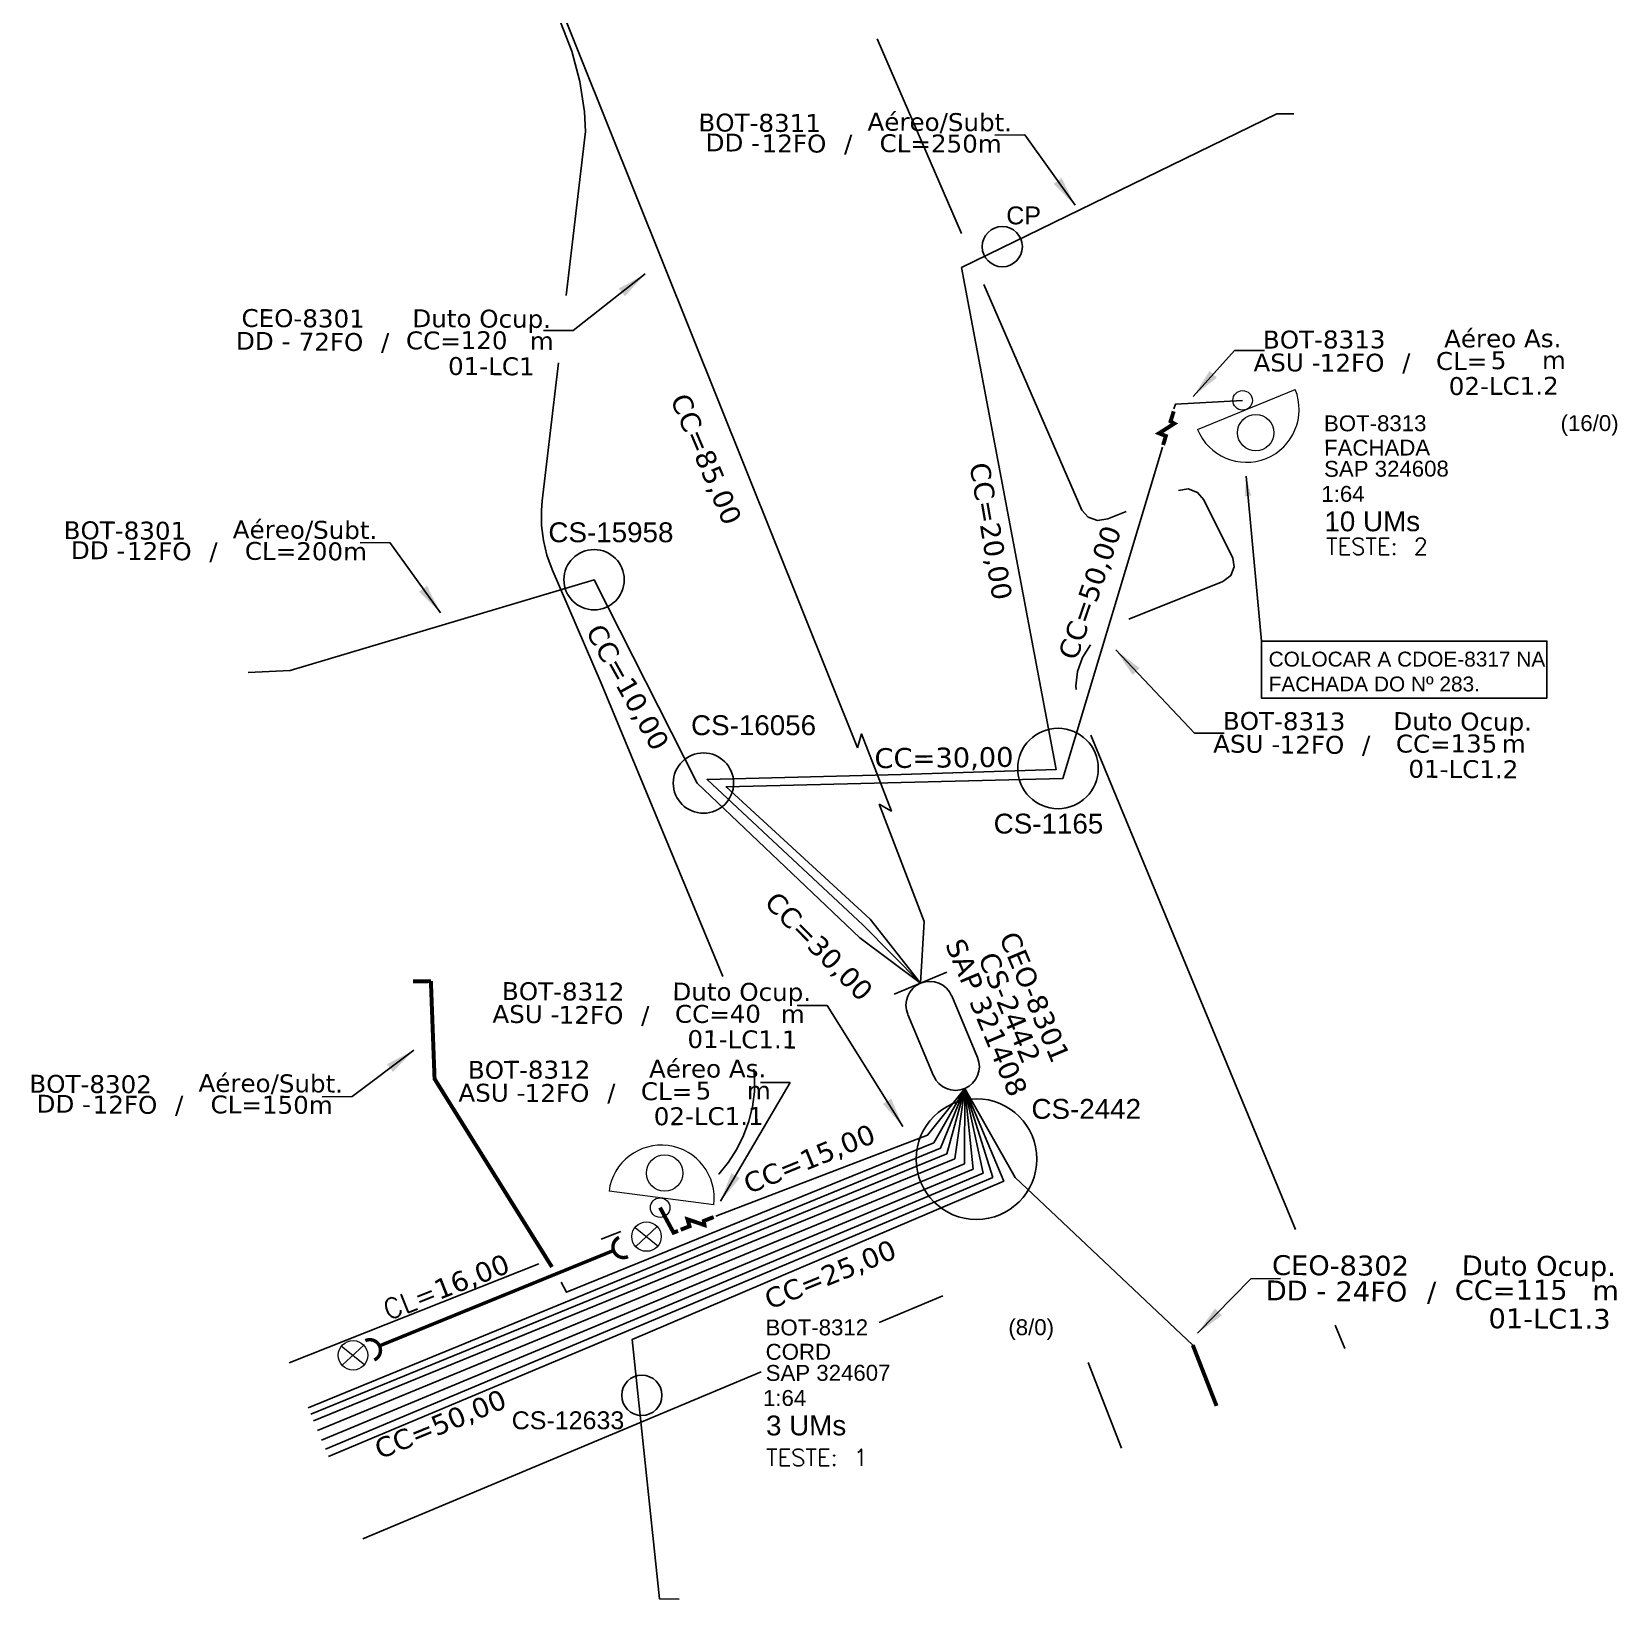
# Model space of a CAD drawing. Extents: x -89 to 749, y 705 to 1299.
# Drawn here: x 423.1 to 582.6, y 1001 to 1158.7 of the extents above; entities that cross this region are included whole.
import ezdxf
from ezdxf.enums import TextEntityAlignment as Align

# ---------------------------------------------------------------- set-up
doc = ezdxf.new("R2010")
doc.units = 0
doc.linetypes.add('PHANTOM2', pattern=[1.25, 0.625, -0.125, 0.125, -0.125, 0.125, -0.125])
for name, color, linetype, lineweight in [("20.0-LEGENDA DOS CDO'S", 1, 'Continuous', 0), ('20.2-CDO_POSTE', 1, 'Continuous', 5), ('20.6-CORDOALHA_SUPORTE', 7, 'Continuous', 25), ('CORDOALHA_SUPORTE', 7, 'Continuous', 25), ('Postes', 1, 'Continuous', 0)]:
    doc.layers.add(name, color=color, linetype=linetype, lineweight=lineweight)
for name, color, linetype in [('20.4-CEOS', 1, 'Continuous'), ('20.5-CEO', 1, 'Continuous'), ('CAP a instalar', 1, 'Continuous'), ('celulas gpon', 7, 'Continuous'), ('label_cabos', 7, 'Continuous'), ('Legenda', 1, 'Continuous'), ('locais', 7, 'Continuous'), ('locais legendas', 7, 'Continuous'), ('QUADRA', 7, 'Continuous'), ('Subida Lateral', 5, 'Continuous')]:
    doc.layers.add(name, color=color, linetype=linetype)
doc.layers.add('EXTRA', color=50, linetype='Continuous', plot=False)
doc.styles.add('ARIAL', font='arial.ttf')
doc.styles.add('DIGICADE', font='arial.ttf')
doc.styles.add('ROMANS', font='romans')
doc.styles.add('siredit', font='verdana.ttf')
doc.styles.get("Standard").update_dxf_attribs({"font": 'arial.ttf'})
doc.linetypes.add('FENCELINE1', pattern='A,0.25,-0.1,[133,ltypeshp.shx,S=0.1,R=0,X=-0.1,Y=0],-0.1,1', length=1.45)
doc.dimstyles.new('CC', dxfattribs={"dimtxt": 1, "dimasz": 2, "dimexe": 0.18, "dimexo": 0.0625, "dimgap": 0.09, "dimtad": 0, "dimdec": 0, "dimrnd": 1, "dimzin": 0, "dimdsep": 46, "dimtxsty": 'siredit', "dimblk": 'NONE', "dimcen": 0, "dimse1": 1, "dimse2": 1, "dimsd1": 1, "dimsd2": 1, "dimclrt": 7, "dimadec": 0, "dimazin": 0, "dimtfac": 1, "dimtdec": 0, "dimtofl": 0, "dimtmove": 0, "dimatfit": 3, "dimfxl": 0, "dimtolj": 1, "dimtzin": 0, "dimarcsym": 0})
doc.dimstyles.new('CL', dxfattribs={"dimtxt": 1, "dimasz": 2, "dimexe": 0.18, "dimexo": 0.0625, "dimgap": 0.09, "dimtad": 0, "dimdec": 0, "dimrnd": 1, "dimzin": 0, "dimdsep": 46, "dimtxsty": 'siredit', "dimblk": 'NONE', "dimcen": 0, "dimse1": 1, "dimse2": 1, "dimsd1": 1, "dimsd2": 1, "dimclrt": 7, "dimadec": 0, "dimazin": 0, "dimtfac": 1, "dimtdec": 0, "dimtofl": 0, "dimtmove": 0, "dimatfit": 3, "dimfxl": 0, "dimtolj": 1, "dimtzin": 0, "dimarcsym": 0})

# ---------------------------------------------------------------- blocks, each defined once
blk = doc.blocks.new('MANHOLE_MS')
at = {"linetype": 'Continuous'}
blk.add_circle((-0.00000001, 0), 0.00001012, dxfattribs=at)
blk = doc.blocks.new('CDOE_CT_POST_DESENHO')
at = {"color": 0}
blk.add_line((2.136, 0.393), (-2.114, 0.393), dxfattribs=at)
for centre, radius in [((0.011, 1.403), 0.733), ((0.011, 0), 0.393)]:
    blk.add_circle(centre, radius, dxfattribs=at)
blk.add_arc((0.011, 0.393), 2.125, 0, 180, dxfattribs=at)
blk = doc.blocks.new('pole_pole')
at = {"layer": 'Postes', "color": 1, "linetype": 'PHANTOM2'}
for points in [[(0.000007, 0.0000109), (-0.0000074, -0.0000025)], [(-0.0000079, 0.0000104), (0.0000075, -0.000002)]]:
    blk.add_lwpolyline(points, dxfattribs=at)
at = {"layer": 'Postes', "color": 1}
blk.add_circle((-0.0000002, 0.0000042), 0.00000987, dxfattribs=at)
blk = doc.blocks.new('Inst CORD ALUMINIO 4.8 MM 3F(sem recursos)')
at = {"layer": '20.6-CORDOALHA_SUPORTE', "color": 0, "lineweight": 0, "style": 'ROMANS'}
blk.add_attdef('LANCE', text='', height=1, dxfattribs=at).set_placement((-0.538, -2.215), align=Align.RIGHT)
at = {"layer": '20.6-CORDOALHA_SUPORTE', "color": 0, "style": 'siredit'}
blk.add_attdef('QTDE', (-0.538, -2.215), '', height=1, rotation=359.69001, dxfattribs=at)
at = {"layer": '20.6-CORDOALHA_SUPORTE', "color": 0, "lineweight": 0, "style": 'ROMANS'}
for tag, p, flags in [('FATOR', (-5.196, -4.442), 3), ('ID_ATIVIDADE', (-5.201, -6.669), 3), ('FID', (-5.201, -8.896), 1)]:
    blk.add_attdef(tag, p, '', height=1, dxfattribs=dict(at, flags=flags))
blk = doc.blocks.new('Inst CDOE-8 CAIXA DIST OPT CDOE 48F_8D C_SPL OPTAP')
at = {"layer": "20.0-LEGENDA DOS CDO'S", "color": 0}
for tag, p, style, flags in [('ID_ATIVIDADE', (0.12, 6.472), 'ARIAL', 3), ('FATOR', (7.921, 6.472), 'ARIAL', 1), ('QTDE', (0.235, -0.97), 'DIGICADE', 3)]:
    blk.add_attdef(tag, p, '', height=0.8, rotation=0.11799, dxfattribs=dict(at, style=style, flags=flags))
at = {"layer": "20.0-LEGENDA DOS CDO'S", "color": 0, "style": 'ARIAL'}
for tag, p, height in [('FID', (0.12, 5.248), 0.8), ('CORDOALHA', (0.122, 4.023), 0.8), ('SAP', (0.124, 2.961), 0.8), ('1:XX', (-0.012, 1.7), 0.8), ('UMS', (0.141, 0.217), 1)]:
    blk.add_attdef(tag, p, '', height=height, rotation=0.11799, dxfattribs=at)
blk.add_attdef('FIBRAS_UTILIZADAS', text='', height=0.8, rotation=0.11799, dxfattribs=at).set_placement((13.479, 5.263), align=Align.CENTER)
blk = doc.blocks.new('Teste  FTTH')
at = {"color": 0, "lineweight": 0, "style": 'ROMANS'}
for tag, p in [('TESTE', (-2.302, -0.29)), ('QTDE', (0.212, -0.29))]:
    blk.add_attdef(tag, p, '', height=0.48, dxfattribs=at)
for tag, p, flags in [('FID', (-2.227, -1.253), 1), ('FATOR', (-2.227, -2.028), 3), ('ID_ATIVIDADE', (-2.227, -2.716), 3)]:
    blk.add_attdef(tag, p, '', height=0.48, dxfattribs=dict(at, flags=flags))
blk = doc.blocks.new('Inst CDOE-16 CAIXA DIST OPT CDOE 48F_16D C_SPL_2_1_8')
at = {"layer": "20.0-LEGENDA DOS CDO'S", "color": 0}
for tag, p, style, flags in [('ID_ATIVIDADE', (0.12, 6.472), 'ARIAL', 3), ('FATOR', (7.921, 6.472), 'ARIAL', 1), ('QTDE', (0.097, -1.17), 'DIGICADE', 3)]:
    blk.add_attdef(tag, p, '', height=0.8, rotation=0.11799, dxfattribs=dict(at, style=style, flags=flags))
at = {"layer": "20.0-LEGENDA DOS CDO'S", "color": 0, "style": 'ARIAL'}
for tag, p, height in [('FID', (0.12, 5.248), 0.8), ('CORDOALHA', (0.122, 4.023), 0.8), ('SAP', (0.124, 2.961), 0.8), ('1:XX', (-0.012, 1.7), 0.8), ('UMS', (0.141, 0.217), 1)]:
    blk.add_attdef(tag, p, '', height=height, rotation=0.11799, dxfattribs=at)
blk.add_attdef('FIBRAS_UTILIZADAS', text='', height=0.8, rotation=0.11799, dxfattribs=at).set_placement((13.479, 5.263), align=Align.CENTER)
blk = doc.blocks.new('LEGENDA DOS CABOS')
at = {"layer": 'EXTRA', "color": 0, "style": 'siredit'}
for tag, p in [('ID', (4.601, 0.974)), ('XX', (9.03, 0.974))]:
    blk.add_attdef(tag, text='', height=0.48, rotation=359.69001, dxfattribs=at).set_placement(p, align=Align.MIDDLE_CENTER)
at = {"layer": 'Legenda', "color": 0, "style": 'siredit'}
for tag, p in [('TIPO_CABO', (1.314, -0.005)), ('CABO', (4.686, -0.052)), ('/', (6.809, -0.052)), ('METROS', (10.034, -0.052))]:
    blk.add_attdef(tag, text='', height=0.8, rotation=359.69001, dxfattribs=at).set_placement(p, align=Align.MIDDLE_CENTER)
blk = doc.blocks.new('_None')
blk = doc.blocks.new('Inst CB DT OCUP CFOA-SM-ASU-120-S-12')
at = {"layer": 'label_cabos', "color": 0, "style": 'siredit'}
for tag, flags, p in [('ID_ATIVIDADE', 3, (1.314, 2.672)), ('FATOR', 1, (11.56, 2.551))]:
    blk.add_attdef(tag, text='', height=1, rotation=359.69001, dxfattribs=dict(at, flags=flags)).set_placement(p, align=Align.MIDDLE_CENTER)
for tag, p in [('DESTINO_CABO', (3.131, 1.262)), ('TIPO_CABO', (13.108, 1.245)), ('TIPO_CABO', (1.262, -0.005)), ('CABO', (4.686, -0.052)), ('/', (7.714, -0.052)), ('LANCE', (10.909, 0.002)), ('UND', (15.964, 0.002)), ('FID', (13.148, -1.414))]:
    blk.add_attdef(tag, text='', height=1, rotation=359.69001, dxfattribs=at).set_placement(p, align=Align.MIDDLE_CENTER)
blk.add_attdef('QTDE', (12.429, -0.475), '', height=1, rotation=359.69001, dxfattribs=at)
blk = doc.blocks.new('Inst CB AS CFOA-SM-ASU-120-S-12')
at = {"layer": 'label_cabos', "color": 0, "style": 'siredit'}
for tag, flags, p in [('ID_ATIVIDADE', 3, (1.314, 2.672)), ('FATOR', 1, (11.56, 2.551))]:
    blk.add_attdef(tag, text='', height=1, rotation=359.69001, dxfattribs=dict(at, flags=flags)).set_placement(p, align=Align.MIDDLE_CENTER)
for tag, p in [('DESTINO_CABO', (3.131, 1.262)), ('TIPO_CABO', (13.108, 1.245)), ('TIPO_CABO', (1.262, -0.005)), ('CABO', (4.686, -0.052)), ('/', (7.714, -0.052)), ('LANCE', (10.809, 0.002)), ('UND', (15.964, 0.002)), ('FID', (13.148, -1.414))]:
    blk.add_attdef(tag, text='', height=1, rotation=359.69001, dxfattribs=at).set_placement(p, align=Align.MIDDLE_CENTER)
blk.add_attdef('QTDE', (12.429, -0.475), '', height=1, rotation=359.69001, dxfattribs=at)
blk = doc.blocks.new('Inst CB DT OCUP CFOA-SM-DD-S-72')
at = {"layer": 'label_cabos', "color": 0, "style": 'siredit'}
for tag, flags, p in [('ID_ATIVIDADE', 3, (1.314, 2.672)), ('FATOR', 1, (11.56, 2.551))]:
    blk.add_attdef(tag, text='', height=1, rotation=359.69001, dxfattribs=dict(at, flags=flags)).set_placement(p, align=Align.MIDDLE_CENTER)
for tag, p in [('DESTINO_CABO', (3.131, 1.262)), ('TIPO_CABO', (13.108, 1.245)), ('TIPO_CABO', (1.112, -0.005)), ('CABO', (4.686, -0.052)), ('/', (7.714, -0.052)), ('LANCE', (10.409, 0.022)), ('UND', (16.464, 0.002)), ('FID', (13.648, -1.414))]:
    blk.add_attdef(tag, text='', height=1, rotation=359.69001, dxfattribs=at).set_placement(p, align=Align.MIDDLE_CENTER)
blk.add_attdef('QTDE', (11.929, -0.455), '', height=1, rotation=359.69001, dxfattribs=at)
blk = doc.blocks.new('Inst CB DT OCUP CFOA-SM-DD-G-24')
at = {"layer": 'label_cabos', "color": 0, "style": 'siredit'}
for tag, flags, p in [('ID_ATIVIDADE', 3, (1.314, 2.672)), ('FATOR', 1, (11.56, 2.551))]:
    blk.add_attdef(tag, text='', height=1, rotation=359.69001, dxfattribs=dict(at, flags=flags)).set_placement(p, align=Align.MIDDLE_CENTER)
for tag, p in [('DESTINO_CABO', (3.131, 1.262)), ('TIPO_CABO', (13.108, 1.245)), ('TIPO_CABO', (1.112, -0.005)), ('CABO', (4.686, -0.052)), ('/', (7.714, -0.052)), ('LANCE', (10.409, 0.022)), ('UND', (16.464, 0.002)), ('FID', (13.648, -1.414))]:
    blk.add_attdef(tag, text='', height=1, rotation=359.69001, dxfattribs=at).set_placement(p, align=Align.MIDDLE_CENTER)
blk.add_attdef('QTDE', (11.929, -0.455), '', height=1, rotation=359.69001, dxfattribs=at)

msp = doc.modelspace()

# ---------------------------------------------------------------- linework, layer by layer
at = {"color": 3}
msp.add_lwpolyline([(546.8, 1097.42), (575.52, 1097.42), (575.52, 1091.69), (546.8, 1091.69)], close=True, dxfattribs=at)
at = {"layer": '20.5-CEO', "color": 7}
for p, q in [((515.64, 1061.72), (518.23, 1055.53)), ((513.82, 1053.68), (511.22, 1059.87))]:
    msp.add_line(p, q, dxfattribs=at)
msp.add_lwpolyline([(515.16, 1064.12), (509.84, 1061.89)], dxfattribs=at)
for centre, start, end in [((513.43, 1060.8), 22.7781, 202.7781), ((516.03, 1054.61), 202.7781, 22.7781)]:
    msp.add_arc(centre, 2.39, start, end, dxfattribs=at)
at = {"layer": 'CAP a instalar', "color": 7, "ltscale": 50}
for points in [[(447.8, 1183.99), (467.06, 1184.23), (506.15, 1086.69)], [(506.15, 1086.69), (506.55, 1088.08), (509.57, 1080.32), (508.35, 1081.02)], [(512.5, 1063), (512.88, 1069.21), (508.35, 1081.02)], [(516.95, 1052.4), (522.04, 1043.45), (539.89, 1026.6)]]:
    msp.add_lwpolyline(points, dxfattribs=at)
at = {"layer": 'CAP a instalar', "color": 252, "ltscale": 50}
for points in [[(516.62, 1135), (548.35, 1150.47), (550.06, 1150.47)], [(510.55, 1084), (526.14, 1084.49), (516.62, 1135)], [(512.5, 1063), (506.41, 1067.57), (490.04, 1083.12), (479.67, 1103.6), (449.1, 1094.46), (444.88, 1094.25)], [(512.5, 1063), (506.75, 1068.85), (491.03, 1083.49), (510.55, 1084)], [(513.85, 1046.93), (516.95, 1052.4)], [(514.52, 1046.41), (516.95, 1052.4)], [(515.14, 1045.84), (516.95, 1052.4)], [(515.94, 1045.33), (516.95, 1052.4)], [(516.94, 1044.83), (516.95, 1052.4)], [(520.87, 1043.08), (516.95, 1052.4)], [(519.78, 1043.47), (516.95, 1052.4)], [(518.81, 1043.88), (516.95, 1052.4)], [(517.81, 1044.31), (516.95, 1052.4)], [(450.89, 1020.3), (514.52, 1046.41)], [(476.36, 1032.92), (476.88, 1031.92), (513.85, 1046.93)], [(451.17, 1019.64), (515.14, 1045.84)], [(451.44, 1018.98), (515.94, 1045.33)], [(451.85, 1018), (516.94, 1044.83)], [(452.26, 1017.02), (517.81, 1044.31)], [(452.64, 1016.12), (518.81, 1043.88)], [(452.95, 1015.38), (519.78, 1043.47)], [(488.21, 1001.02), (486.24, 1001.07), (483.51, 1027.16), (520.87, 1043.08), (520.87, 1043.08)]]:
    msp.add_lwpolyline(points, dxfattribs=at)
at = {"layer": 'CAP a instalar', "color": 7, "linetype": 'FENCELINE1', "ltscale": 50}
for points in [[(537.99, 1120.79), (538.14, 1121.26), (544.9, 1121.64)], [(512.5, 1063), (507.43, 1069.44), (492.94, 1082.76), (526.82, 1083.61), (536.84, 1116.93)], [(516.95, 1052.4), (513.21, 1047.73), (491.93, 1039.55)]]:
    msp.add_lwpolyline(points, dxfattribs=at)
at = {"layer": 'CAP a instalar', "color": 10, "ltscale": 50, "const_width": 0.4}
msp.add_lwpolyline([(506.15, 1086.69), (506.15, 1086.69)], dxfattribs=at)
at = {"layer": 'CAP a instalar', "color": 252, "ltscale": 50, "const_width": 0.4}
for points in [[(463.25, 1063.21), (461.46, 1063.2)], [(463.25, 1063.21), (463.62, 1053.38), (475.43, 1034.45)]]:
    msp.add_lwpolyline(points, dxfattribs=at)
at = {"layer": 'CAP a instalar', "color": 7, "linetype": 'FENCELINE1', "ltscale": 50, "const_width": 0.4}
msp.add_lwpolyline([(488.11, 1038.08), (487.66, 1037.91), (486.3, 1040.43)], dxfattribs=at)
at = {"layer": 'CAP a instalar', "color": 7, "ltscale": 50, "const_width": 0.4}
msp.add_lwpolyline([(542.28, 1020.48), (539.89, 1026.6), (539.89, 1026.6)], dxfattribs=at)
at = {"layer": 'CORDOALHA_SUPORTE', "const_width": 0.346}
for points in [[(482.18, 1037.43, 1), (483.08, 1035.5)], [(457.56, 1025.1, 1), (456.66, 1027.04)]]:
    msp.add_lwpolyline(points, format="xyb", dxfattribs=at)
msp.add_lwpolyline([(481.62, 1036.11), (458.08, 1026.52)], dxfattribs=at)
at = {"layer": 'QUADRA'}
for points in [[(476.87, 1132.19), (478.8, 1148.68), (478.7, 1150.68), (478.23, 1153.74), (477.43, 1156.77), (476.28, 1159.68), (467.34, 1179.34), (466.74, 1180.24), (465.83, 1180.98), (464.72, 1181.44), (463.51, 1181.53), (462.3, 1181.3), (435.39, 1171.47)], [(508.13, 1158.01), (516.64, 1138.42)], [(518.87, 1133.29), (528.73, 1110.58), (529.38, 1109.88), (530.32, 1109.57), (531.34, 1109.72), (533.19, 1110.47)], [(492.62, 1063.68), (480.38, 1093.18), (475.45, 1104.62), (474.92, 1106.06), (474.57, 1107.54), (474.38, 1109.04), (474.36, 1110.55), (474.44, 1111.53), (476.07, 1125.41)], [(538.45, 1112.59), (539.44, 1112.73), (540.38, 1112.38), (541.01, 1111.64), (543.91, 1105.78), (544.06, 1104.88), (543.72, 1104.01), (542.93, 1103.42), (533.47, 1099.62)], [(529.59, 1097.04), (528.79, 1095.77), (528.28, 1094.37), (528.13, 1092.91), (528.17, 1092.54)], [(529.63, 1087.96), (550.22, 1038.24)], [(492.21, 1043.79), (492.21, 1043.79), (492.21, 1043.79), (493.19, 1045.01), (494.03, 1046.3), (494.7, 1047.68), (495.22, 1049.11), (495.59, 1050.58), (495.79, 1052.08), (495.81, 1053.6), (495.73, 1054.35)], [(480.37, 1037.25), (482.37, 1038.04)], [(449, 1024.81), (474.11, 1034.77)], [(514.74, 1031.55), (508.35, 1028.88)], [(554.21, 1028.61), (555.19, 1026.25)], [(532.73, 1016.21), (529.37, 1024.86)], [(496.48, 1023.91), (456.4, 1007.12)]]:
    msp.add_lwpolyline(points, dxfattribs=at)
at = {"layer": 'Subida Lateral', "color": 5, "const_width": 0.4}
for points in [[(536.91, 1117.15), (537.18, 1118.06), (536.5, 1118.33), (538.03, 1119.31), (537.66, 1119.53), (537.97, 1120.54)], [(488.38, 1038.2), (489.27, 1038.55), (489.06, 1039.25), (490.77, 1038.67), (490.71, 1039.09), (491.7, 1039.48)]]:
    msp.add_lwpolyline(points, dxfattribs=at)

# ---------------------------------------------------------------- block references
at = {"color": 0, "lineweight": 0}
ref = msp.add_blockref('Inst CB DT OCUP CFOA-SM-DD-S-72', (444.77, 1127.63), dxfattribs=dict(at, xscale=1.8, yscale=1.8, zscale=1.8))
ref.add_attrib('DESTINO_CABO', 'CEO-8301', dxfattribs={"layer": 'label_cabos', "color": 0, "height": 1.8, "rotation": 359.69, "style": 'siredit'}).set_placement((450.4, 1129.9), align=Align.MIDDLE_CENTER)
ref.add_attrib('TIPO_CABO', 'Duto Ocup.', dxfattribs={"layer": 'label_cabos', "color": 0, "height": 1.8, "rotation": 359.69, "style": 'siredit'}).set_placement((468.36, 1129.87), align=Align.MIDDLE_CENTER)
ref.add_attrib('/', '/', dxfattribs={"layer": 'label_cabos', "color": 0, "height": 1.8, "rotation": 359.69, "style": 'siredit'}).set_placement((458.65, 1127.53), align=Align.MIDDLE_CENTER)
ref.add_attrib('FID', '01-LC1', dxfattribs={"layer": 'label_cabos', "color": 0, "height": 1.8, "rotation": 359.69, "style": 'siredit'}).set_placement((469.33, 1125.08), align=Align.MIDDLE_CENTER)
ref.add_attrib('LANCE', 'CC=', dxfattribs={"layer": 'label_cabos', "color": 0, "height": 1.8, "rotation": 359.69, "style": 'siredit'}).set_placement((463.5, 1127.67), align=Align.MIDDLE_CENTER)
ref.add_attrib('UND', 'm', dxfattribs={"layer": 'label_cabos', "color": 0, "height": 1.8, "rotation": 359.69, "style": 'siredit'}).set_placement((474.4, 1127.63), align=Align.MIDDLE_CENTER)
ref.add_attrib('CABO', '72FO', dxfattribs={"layer": 'label_cabos', "color": 0, "height": 1.8, "rotation": 359.69, "style": 'siredit'}).set_placement((453.2, 1127.53), align=Align.MIDDLE_CENTER)
ref.add_attrib('TIPO_CABO', 'DD - ', dxfattribs={"layer": 'label_cabos', "color": 0, "height": 1.8, "rotation": 359.69, "style": 'siredit'}).set_placement((446.77, 1127.62), align=Align.MIDDLE_CENTER)
ref.add_attrib('QTDE', '120', (466.24, 1126.81), dxfattribs={"layer": 'label_cabos', "color": 0, "height": 1.8, "rotation": 359.69, "style": 'siredit'})
at = {"color": 0, "lineweight": 0, "xscale": 1.999999999977628, "yscale": 2.000000000095165, "zscale": 2, "rotation": 21.77449925024905}
msp.add_blockref('Inst CORD ALUMINIO 4.8 MM 3F(sem recursos)', (463.42, 1035.63), dxfattribs=at).add_auto_attribs({'QTDE': '16,00', 'LANCE': 'CL='})
at = {"color": 0, "lineweight": 0}
ref = msp.add_blockref('Inst CB DT OCUP CFOA-SM-DD-G-24', (548.49, 1032.09), dxfattribs=dict(at, xscale=2, yscale=2, zscale=2))
ref.add_attrib('DESTINO_CABO', 'CEO-8302', dxfattribs={"layer": 'label_cabos', "color": 0, "height": 2, "rotation": 359.69, "style": 'siredit'}).set_placement((554.75, 1034.61), align=Align.MIDDLE_CENTER)
ref.add_attrib('TIPO_CABO', 'Duto Ocup.', dxfattribs={"layer": 'label_cabos', "color": 0, "height": 2, "rotation": 359.69, "style": 'siredit'}).set_placement((574.7, 1034.58), align=Align.MIDDLE_CENTER)
ref.add_attrib('/', '/', dxfattribs={"layer": 'label_cabos', "color": 0, "height": 2, "rotation": 359.69, "style": 'siredit'}).set_placement((563.92, 1031.99), align=Align.MIDDLE_CENTER)
ref.add_attrib('FID', '01-LC1.3', dxfattribs={"layer": 'label_cabos', "color": 0, "height": 2, "rotation": 359.69, "style": 'siredit'}).set_placement((575.78, 1029.26), align=Align.MIDDLE_CENTER)
ref.add_attrib('LANCE', 'CC=', dxfattribs={"layer": 'label_cabos', "color": 0, "height": 2, "rotation": 359.69, "style": 'siredit'}).set_placement((569.31, 1032.13), align=Align.MIDDLE_CENTER)
ref.add_attrib('UND', 'm', dxfattribs={"layer": 'label_cabos', "color": 0, "height": 2, "rotation": 359.69, "style": 'siredit'}).set_placement((581.42, 1032.09), align=Align.MIDDLE_CENTER)
ref.add_attrib('CABO', '24FO', dxfattribs={"layer": 'label_cabos', "color": 0, "height": 2, "rotation": 359.69, "style": 'siredit'}).set_placement((557.86, 1031.99), align=Align.MIDDLE_CENTER)
ref.add_attrib('TIPO_CABO', 'DD - ', dxfattribs={"layer": 'label_cabos', "color": 0, "height": 2, "rotation": 359.69, "style": 'siredit'}).set_placement((550.71, 1032.08), align=Align.MIDDLE_CENTER)
ref.add_attrib('QTDE', '115', (572.35, 1031.18), dxfattribs={"layer": 'label_cabos', "color": 0, "height": 2, "rotation": 359.69, "style": 'siredit'})
at = {"layer": "20.0-LEGENDA DOS CDO'S", "color": 7, "lineweight": 0, "xscale": 2, "yscale": 2, "zscale": 2}
for name, p, values in [('Inst CDOE-16 CAIXA DIST OPT CDOE 48F_16D C_SPL_2_1_8', (552.85, 1108.03), {'FID': 'BOT-8313', 'CORDOALHA': 'FACHADA', 'SAP': 'SAP 324608', '1:XX': '1:64', 'UMS': '10 UMs', 'FIBRAS_UTILIZADAS': '(16/0)'}), ('Inst CDOE-8 CAIXA DIST OPT CDOE 48F_8D C_SPL OPTAP', (496.68, 1017.07), {'FID': 'BOT-8312', 'CORDOALHA': 'CORD', 'SAP': 'SAP 324607', '1:XX': '1:64', 'UMS': '3 UMs', 'FIBRAS_UTILIZADAS': '(8/0)'})]:
    msp.add_blockref(name, p, dxfattribs=at).add_auto_attribs(values)
at = {"layer": "20.0-LEGENDA DOS CDO'S", "lineweight": 0, "xscale": 3.500999999720968, "yscale": 3.500999998301268, "zscale": 3.500999999999991, "rotation": 0.004078592060366703}
msp.add_blockref('Teste  FTTH', (561.36, 1107.13), dxfattribs=at).add_auto_attribs({'TESTE': 'TESTE:', 'QTDE': '2'})
at = {"layer": "20.0-LEGENDA DOS CDO'S", "color": 7, "lineweight": 0, "xscale": 3.501000000164435, "yscale": 3.500999998301268, "zscale": 3.501, "rotation": 3.127576981623237e-05}
msp.add_blockref('Teste  FTTH', (505.03, 1015.46), dxfattribs=at).add_auto_attribs({'TESTE': 'TESTE:', 'QTDE': '1'})
at = {"layer": '20.2-CDO_POSTE', "color": 7, "zscale": -2.5}
for p, xscale, yscale, rotation in [((544.93, 1121.65), -2.500000000211414, -2.5, 22.16803375646295), ((486.28, 1040.43), -2.500000000444403, -2.499999999868176, 172.511628999299)]:
    msp.add_blockref('CDOE_CT_POST_DESENHO', p, dxfattribs=dict(at, xscale=xscale, yscale=yscale, rotation=rotation))
at = {"layer": 'label_cabos', "color": 0, "lineweight": 0}
ref = msp.add_blockref('LEGENDA DOS CABOS', (488.69, 1146.64), dxfattribs=dict(at, xscale=1.800000000000011, yscale=1.800000000000011, zscale=1.800000000000011))
ref.add_attrib('ID', 'BOT-8311', dxfattribs={"color": 0, "height": 1.8, "rotation": 359.69, "style": 'siredit'}).set_placement((496.32, 1149.57), align=Align.MIDDLE_CENTER)
ref.add_attrib('CABO', '12FO', dxfattribs={"color": 0, "height": 1.8, "rotation": 359.69, "style": 'siredit'}).set_placement((499.78, 1147.49), align=Align.MIDDLE_CENTER)
ref.add_attrib('METROS', 'CL=250m', dxfattribs={"color": 0, "height": 1.8, "rotation": 359.69, "style": 'siredit'}).set_placement((514.53, 1147.49), align=Align.MIDDLE_CENTER)
ref.add_attrib('XX', 'Aéreo/Subt.', dxfattribs={"color": 0, "height": 1.8, "rotation": 359.69, "style": 'siredit'}).set_placement((514.44, 1149.65), align=Align.MIDDLE_CENTER)
ref.add_attrib('/', '/', dxfattribs={"color": 0, "height": 1.8, "rotation": 359.69, "style": 'siredit'}).set_placement((505.23, 1147.49), align=Align.MIDDLE_CENTER)
ref.add_attrib('TIPO_CABO', 'DD -', dxfattribs={"color": 0, "height": 1.8, "rotation": 359.69, "style": 'siredit'}).set_placement((493.62, 1147.58), align=Align.MIDDLE_CENTER)
at = {"layer": 'label_cabos'}
ref = msp.add_blockref('Inst CB AS CFOA-SM-ASU-120-S-12', (547.49, 1125.45), dxfattribs=dict(at, xscale=1.799999999999995, yscale=1.799999999999995, zscale=1.799999999999995, rotation=0.463463698303446))
ref.add_attrib('DESTINO_CABO', 'BOT-8313', dxfattribs={"color": 0, "height": 1.8, "rotation": 0.1535, "style": 'siredit'}).set_placement((553.11, 1127.77), align=Align.MIDDLE_CENTER)
ref.add_attrib('TIPO_CABO', 'Aéreo As.', dxfattribs={"color": 0, "height": 1.8, "rotation": 0.1535, "style": 'siredit'}).set_placement((571.07, 1127.88), align=Align.MIDDLE_CENTER)
ref.add_attrib('CABO', '12FO', dxfattribs={"color": 0, "height": 1.8, "rotation": 0.1535, "style": 'siredit'}).set_placement((555.92, 1125.43), align=Align.MIDDLE_CENTER)
ref.add_attrib('/', '/', dxfattribs={"color": 0, "height": 1.8, "rotation": 0.1535, "style": 'siredit'}).set_placement((561.37, 1125.47), align=Align.MIDDLE_CENTER)
ref.add_attrib('TIPO_CABO', 'ASU - ', dxfattribs={"color": 0, "height": 1.8, "rotation": 0.1535, "style": 'siredit'}).set_placement((549.76, 1125.46), align=Align.MIDDLE_CENTER)
ref.add_attrib('FID', '02-LC1.2', dxfattribs={"color": 0, "height": 1.8, "rotation": 0.1535, "style": 'siredit'}).set_placement((571.17, 1123.1), align=Align.MIDDLE_CENTER)
ref.add_attrib('LANCE', 'CL=', dxfattribs={"color": 0, "height": 1.8, "rotation": 0.1535, "style": 'siredit'}).set_placement((566.94, 1125.61), align=Align.MIDDLE_CENTER)
ref.add_attrib('QTDE', '5', (569.87, 1124.78), dxfattribs={"color": 0, "height": 1.8, "rotation": 0.1535, "style": 'siredit'})
ref.add_attrib('UND', 'm', dxfattribs={"color": 0, "height": 1.8, "rotation": 0.1535, "style": 'siredit'}).set_placement((576.22, 1125.69), align=Align.MIDDLE_CENTER)
at = {"layer": 'label_cabos', "color": 0, "lineweight": 0}
ref = msp.add_blockref('LEGENDA DOS CABOS', (424.84, 1105.62), dxfattribs=dict(at, xscale=1.800000000000011, yscale=1.800000000000011, zscale=1.800000000000011))
ref.add_attrib('ID', 'BOT-8301', dxfattribs={"color": 0, "height": 1.8, "rotation": 359.69, "style": 'siredit'}).set_placement((432.47, 1108.55), align=Align.MIDDLE_CENTER)
ref.add_attrib('CABO', '12FO', dxfattribs={"color": 0, "height": 1.8, "rotation": 359.69, "style": 'siredit'}).set_placement((435.93, 1106.47), align=Align.MIDDLE_CENTER)
ref.add_attrib('METROS', 'CL=200m', dxfattribs={"color": 0, "height": 1.8, "rotation": 359.69, "style": 'siredit'}).set_placement((450.68, 1106.47), align=Align.MIDDLE_CENTER)
ref.add_attrib('XX', 'Aéreo/Subt.', dxfattribs={"color": 0, "height": 1.8, "rotation": 359.69, "style": 'siredit'}).set_placement((450.59, 1108.63), align=Align.MIDDLE_CENTER)
ref.add_attrib('/', '/', dxfattribs={"color": 0, "height": 1.8, "rotation": 359.69, "style": 'siredit'}).set_placement((441.38, 1106.47), align=Align.MIDDLE_CENTER)
ref.add_attrib('TIPO_CABO', 'DD -', dxfattribs={"color": 0, "height": 1.8, "rotation": 359.69, "style": 'siredit'}).set_placement((429.77, 1106.56), align=Align.MIDDLE_CENTER)
ref = msp.add_blockref('Inst CB DT OCUP CFOA-SM-ASU-120-S-12', (543.44, 1087.1), dxfattribs=dict(at, xscale=1.799999999999997, yscale=1.799999999999997, zscale=1.799999999999997))
ref.add_attrib('DESTINO_CABO', 'BOT-8313', dxfattribs={"color": 0, "height": 1.8, "rotation": 359.69, "style": 'siredit'}).set_placement((549.08, 1089.37), align=Align.MIDDLE_CENTER)
ref.add_attrib('CABO', '12FO', dxfattribs={"color": 0, "height": 1.8, "rotation": 359.69, "style": 'siredit'}).set_placement((551.88, 1087), align=Align.MIDDLE_CENTER)
ref.add_attrib('TIPO_CABO', 'Duto Ocup.', dxfattribs={"color": 0, "height": 1.8, "rotation": 359.69, "style": 'siredit'}).set_placement((567.04, 1089.34), align=Align.MIDDLE_CENTER)
ref.add_attrib('/', '/', dxfattribs={"color": 0, "height": 1.8, "rotation": 359.69, "style": 'siredit'}).set_placement((557.33, 1087), align=Align.MIDDLE_CENTER)
ref.add_attrib('TIPO_CABO', 'ASU - ', dxfattribs={"color": 0, "height": 1.8, "rotation": 359.69, "style": 'siredit'}).set_placement((545.71, 1087.09), align=Align.MIDDLE_CENTER)
ref.add_attrib('FID', '01-LC1.2', dxfattribs={"color": 0, "height": 1.8, "rotation": 359.69, "style": 'siredit'}).set_placement((567.11, 1084.55), align=Align.MIDDLE_CENTER)
ref.add_attrib('LANCE', 'CC=', dxfattribs={"color": 0, "height": 1.8, "rotation": 359.69, "style": 'siredit'}).set_placement((563.08, 1087.1), align=Align.MIDDLE_CENTER)
ref.add_attrib('QTDE', '135', (565.81, 1086.24), dxfattribs={"color": 0, "height": 1.8, "rotation": 359.69, "style": 'siredit'})
ref.add_attrib('UND', 'm', dxfattribs={"color": 0, "height": 1.8, "rotation": 359.69, "style": 'siredit'}).set_placement((572.18, 1087.1), align=Align.MIDDLE_CENTER)
ref = msp.add_blockref('Inst CB DT OCUP CFOA-SM-ASU-120-S-12', (470.93, 1059.9), dxfattribs=dict(at, xscale=1.799999999999997, yscale=1.799999999999997, zscale=1.799999999999997))
ref.add_attrib('DESTINO_CABO', 'BOT-8312', dxfattribs={"color": 0, "height": 1.8, "rotation": 359.69, "style": 'siredit'}).set_placement((476.56, 1062.18), align=Align.MIDDLE_CENTER)
ref.add_attrib('CABO', '12FO', dxfattribs={"color": 0, "height": 1.8, "rotation": 359.69, "style": 'siredit'}).set_placement((479.36, 1059.81), align=Align.MIDDLE_CENTER)
ref.add_attrib('TIPO_CABO', 'Duto Ocup.', dxfattribs={"color": 0, "height": 1.8, "rotation": 359.69, "style": 'siredit'}).set_placement((494.52, 1062.14), align=Align.MIDDLE_CENTER)
ref.add_attrib('/', '/', dxfattribs={"color": 0, "height": 1.8, "rotation": 359.69, "style": 'siredit'}).set_placement((484.81, 1059.81), align=Align.MIDDLE_CENTER)
ref.add_attrib('TIPO_CABO', 'ASU - ', dxfattribs={"color": 0, "height": 1.8, "rotation": 359.69, "style": 'siredit'}).set_placement((473.2, 1059.9), align=Align.MIDDLE_CENTER)
ref.add_attrib('FID', '01-LC1.1', dxfattribs={"color": 0, "height": 1.8, "rotation": 359.69, "style": 'siredit'}).set_placement((494.59, 1057.36), align=Align.MIDDLE_CENTER)
ref.add_attrib('LANCE', 'CC=', dxfattribs={"color": 0, "height": 1.8, "rotation": 359.69, "style": 'siredit'}).set_placement((490.56, 1059.91), align=Align.MIDDLE_CENTER)
ref.add_attrib('QTDE', '40', (493.3, 1059.05), dxfattribs={"color": 0, "height": 1.8, "rotation": 359.69, "style": 'siredit'})
ref.add_attrib('UND', 'm', dxfattribs={"color": 0, "height": 1.8, "rotation": 359.69, "style": 'siredit'}).set_placement((499.66, 1059.91), align=Align.MIDDLE_CENTER)
at = {"layer": 'label_cabos'}
ref = msp.add_blockref('Inst CB AS CFOA-SM-ASU-120-S-12', (467.51, 1051.98), dxfattribs=dict(at, xscale=1.799999999999995, yscale=1.799999999999995, zscale=1.799999999999995, rotation=0.463463698303446))
ref.add_attrib('DESTINO_CABO', 'BOT-8312', dxfattribs={"color": 0, "height": 1.8, "rotation": 0.1535, "style": 'siredit'}).set_placement((473.13, 1054.3), align=Align.MIDDLE_CENTER)
ref.add_attrib('TIPO_CABO', 'Aéreo As.', dxfattribs={"color": 0, "height": 1.8, "rotation": 0.1535, "style": 'siredit'}).set_placement((491.09, 1054.41), align=Align.MIDDLE_CENTER)
ref.add_attrib('CABO', '12FO', dxfattribs={"color": 0, "height": 1.8, "rotation": 0.1535, "style": 'siredit'}).set_placement((475.94, 1051.96), align=Align.MIDDLE_CENTER)
ref.add_attrib('/', '/', dxfattribs={"color": 0, "height": 1.8, "rotation": 0.1535, "style": 'siredit'}).set_placement((481.4, 1052), align=Align.MIDDLE_CENTER)
ref.add_attrib('TIPO_CABO', 'ASU - ', dxfattribs={"color": 0, "height": 1.8, "rotation": 0.1535, "style": 'siredit'}).set_placement((469.78, 1051.99), align=Align.MIDDLE_CENTER)
ref.add_attrib('FID', '02-LC1.1', dxfattribs={"color": 0, "height": 1.8, "rotation": 0.1535, "style": 'siredit'}).set_placement((491.2, 1049.63), align=Align.MIDDLE_CENTER)
ref.add_attrib('LANCE', 'CL=', dxfattribs={"color": 0, "height": 1.8, "rotation": 0.1535, "style": 'siredit'}).set_placement((486.96, 1052.14), align=Align.MIDDLE_CENTER)
ref.add_attrib('QTDE', '5', (489.89, 1051.31), dxfattribs={"color": 0, "height": 1.8, "rotation": 0.1535, "style": 'siredit'})
ref.add_attrib('UND', 'm', dxfattribs={"color": 0, "height": 1.8, "rotation": 0.1535, "style": 'siredit'}).set_placement((496.24, 1052.22), align=Align.MIDDLE_CENTER)
at = {"layer": 'label_cabos', "color": 0, "lineweight": 0}
ref = msp.add_blockref('LEGENDA DOS CABOS', (421.39, 1049.93), dxfattribs=dict(at, xscale=1.800000000000011, yscale=1.800000000000011, zscale=1.800000000000011))
ref.add_attrib('ID', 'BOT-8302', dxfattribs={"color": 0, "height": 1.8, "rotation": 359.69, "style": 'siredit'}).set_placement((429.02, 1052.86), align=Align.MIDDLE_CENTER)
ref.add_attrib('CABO', '12FO', dxfattribs={"color": 0, "height": 1.8, "rotation": 359.69, "style": 'siredit'}).set_placement((432.48, 1050.78), align=Align.MIDDLE_CENTER)
ref.add_attrib('METROS', 'CL=150m', dxfattribs={"color": 0, "height": 1.8, "rotation": 359.69, "style": 'siredit'}).set_placement((447.23, 1050.78), align=Align.MIDDLE_CENTER)
ref.add_attrib('XX', 'Aéreo/Subt.', dxfattribs={"color": 0, "height": 1.8, "rotation": 359.69, "style": 'siredit'}).set_placement((447.14, 1052.94), align=Align.MIDDLE_CENTER)
ref.add_attrib('/', '/', dxfattribs={"color": 0, "height": 1.8, "rotation": 359.69, "style": 'siredit'}).set_placement((437.93, 1050.78), align=Align.MIDDLE_CENTER)
ref.add_attrib('TIPO_CABO', 'DD -', dxfattribs={"color": 0, "height": 1.8, "rotation": 359.69, "style": 'siredit'}).set_placement((426.32, 1050.87), align=Align.MIDDLE_CENTER)
at = {"layer": 'locais', "color": 30}
for p, xscale, yscale, zscale in [((520.73, 1137.11), 200000, 200000, 200000), ((479.67, 1103.6), 299999.9999999998, 300000, 300000), ((526.34, 1084.61), 400000, 400000, 400000), ((490.67, 1083.14), 299999.9999999998, 300000, 300000), ((518.14, 1045.31), 600000.0000000002, 600000, 600000), ((484.47, 1021.54), 200000, 200000, 200000)]:
    msp.add_blockref('MANHOLE_MS', p, dxfattribs=dict(at, xscale=xscale, yscale=yscale, zscale=zscale))
at = {"layer": 'locais', "color": 10, "xscale": 150000, "yscale": 150000, "zscale": 150000}
for p in [(484.97, 1036.88), (455.45, 1024.94)]:
    msp.add_blockref('pole_pole', p, dxfattribs=at)

# ---------------------------------------------------------------- texts
at = {"color": 0, "insert": (547.52, 1096.36), "char_height": 1.5, "width": 117.72, "attachment_point": 1, "style": 'ARIAL'}
msp.add_mtext('{\\C3;COLOCAR A CDOE-8317 NA \\PFACHADA DO Nº 283.}', dxfattribs=at)
at = {"layer": '20.4-CEOS', "color": 7, "style": 'siredit'}
msp.add_text('CEO-8301', height=2.019, rotation=292.7781, dxfattribs=at).set_placement((524.93, 1062.01), align=Align.TOP_CENTER)
at = {"layer": '20.5-CEO', "color": 7, "style": 'siredit'}
for s, p in [('SAP 321408', (520.09, 1059.95)), ('CS-2442', (522.41, 1060.93))]:
    msp.add_text(s, height=2.028, rotation=292.7781, dxfattribs=at).set_placement(p, align=Align.TOP_CENTER)
at = {"layer": 'celulas gpon', "style": 'siredit'}
for s, rotation, p in [('CC=85,00', 293.0081, (487.3, 1121.78)), ('CC=20,00', 279.7798, (517.42, 1115.2)), ('CC=50,00', 71.0018, (528.19, 1095.38)), ('CC=10,00', 299.2159, (478.77, 1098.41)), ('CC=30,00', 0.5641, (507.88, 1084.64)), ('CC=30,00', 314.552, (496.68, 1071.01)), ('CC=15,00', 22.2645, (495.22, 1041.77)), ('CC=25,00', 22.2645, (497.33, 1030.14)), ('CC=50,00', 22.2645, (458.11, 1015.08))]:
    msp.add_text(s, height=2, rotation=rotation, dxfattribs=at).set_placement(p)
at = {"layer": 'locais legendas', "color": 170}
for s, height, p in [('CP', 1.8, (521.13, 1139.35)), ('CS-15958', 2, (475.07, 1107.37)), ('CS-16056', 2, (489.42, 1087.96)), ('CS-1165', 2, (519.86, 1078.06)), ('CS-2442', 2, (523.66, 1049.36)), ('CS-12633', 1.8, (471.38, 1018.13))]:
    msp.add_text(s, height=height, dxfattribs=at).set_placement(p)

# ---------------------------------------------------------------- leaders
at = {"color": 3}
msp.add_leader([(545.26, 1114.01), (546.8, 1097.42)], dimstyle='CL', override={"dimgap": 0.09, "dimtad": 0}, dxfattribs=at)
at = {"layer": 'label_cabos'}
for points in [[(528.05, 1141.28), (522.98, 1148.35), (519.98, 1148.33)], [(484.82, 1134.36), (477.57, 1128.67), (474.57, 1128.66)], [(539.93, 1122.04), (544.1, 1126.65), (547.1, 1126.66)], [(464.21, 1100.26), (459.13, 1107.33), (456.13, 1107.31)], [(532.14, 1096.54), (540.05, 1088.16), (543.05, 1088.17)], [(510.73, 1048.58), (503.11, 1060.77), (500.11, 1060.76)], [(461.53, 1056.27), (455.33, 1051.6), (452.33, 1051.58)], [(492.38, 1041.06), (499.39, 1053.02), (496.39, 1053.01)], [(540.38, 1027.79), (545.72, 1033.26), (548.72, 1033.28)]]:
    msp.add_leader(points, dimstyle='CC', override={"dimasz": 3, "dimgap": 0.09, "dimtad": 0}, dxfattribs=at)

doc.saveas('drawing.dxf')
